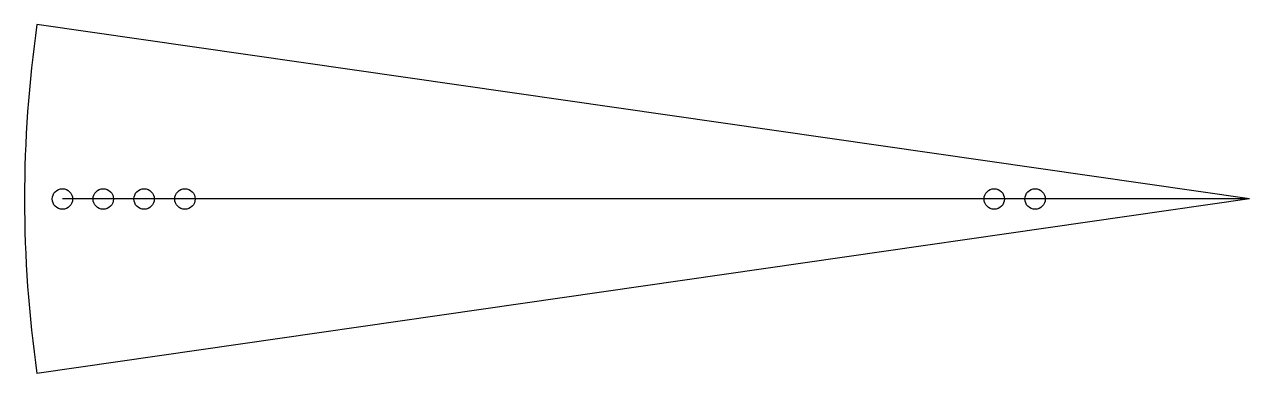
# Model space of a CAD drawing. Header units: millimetres. Extents: x -300 to 0, y -43 to 43.
import ezdxf

# ---------------------------------------------------------------- set-up
doc = ezdxf.new("R2010")
doc.units = ezdxf.units.MM
doc.layers.get('0').update_dxf_attribs({"linetype": 'CONTINUOUS'})

msp = doc.modelspace()

# ---------------------------------------------------------------- linework, layer by layer
for q in [(-296.95, 42.69), (-296.95, -42.69), (-290.71, 0)]:
    msp.add_line((0, 0), q)
for centre in [(-290.71, 0), (-280.71, 0), (-270.71, 0), (-260.71, 0), (-62.51, 0), (-52.51, 0)]:
    msp.add_circle(centre, 2.5)
msp.add_arc((0, 0), 300, 171.8182, 188.1818)

doc.saveas('drawing.dxf')
